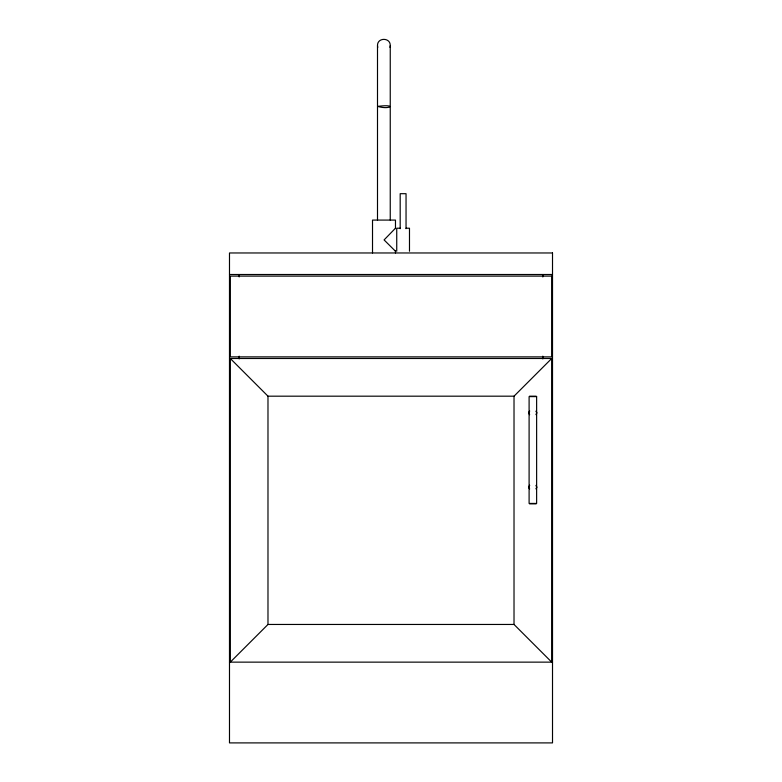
<?xml version="1.0" encoding="UTF-8"?>
<svg xmlns="http://www.w3.org/2000/svg" width="782" height="782" viewBox="0 0 782 782"><rect width="100%" height="100%" fill="white"/><g stroke="black" fill="none" stroke-linecap="round" stroke-linejoin="round"><path stroke-width="1.17" d="M377.501 220.084L377.501 45.737C377.051 37.253 390.697 37.253 390.247 45.737L390.247 220.084M390.032 47.448L390.247 45.737M395.467 228.217L384.089 239.927L395.467 251.237M267.982 624.456L230.289 662.139L230.289 358.488L551.711 358.488L551.711 662.139L514.018 624.456L267.982 624.456L267.982 396.181L230.289 358.488M267.982 396.181L514.018 396.181L551.711 358.488M400.218 228.217L396.738 228.217L396.738 251.237M406.014 228.217L409.485 228.217L409.485 251.237M229.488 274.502L552.512 274.502M529.522 396.181L536.208 396.181M529.522 503.852L536.208 503.852M229.488 662.139L552.512 662.139M377.501 45.737L377.726 47.448M542.825 274.502L542.825 276.945M542.825 356.172L542.825 358.899M514.018 396.181L514.018 624.456M406.044 228.676L406.044 193.692L400.188 193.692L400.188 228.676M395.477 228.608L395.477 220.084L372.515 220.084L372.515 252.967M395.477 250.533L395.477 252.967M239.175 274.502L239.175 276.945M239.175 356.172L239.175 358.899M529.6 410.961L529.101 412.847L529.6 414.734A3.763 3.763 0 0 1 529.6 410.961M536.628 412.847L536.129 414.734A3.763 3.763 0 0 0 536.129 410.961L536.628 412.847M529.6 485.309L529.101 487.186L529.6 489.073A3.763 3.763 0 0 1 529.6 485.309M536.628 487.186L536.129 489.073A3.763 3.763 0 0 0 536.129 485.309L536.628 487.186M377.726 106.391C389.974 110.145 397.364 103.82 377.726 106.391M552.512 252.967L229.488 252.967L229.488 742.9L552.512 742.9L552.512 252.967M551.711 276.114L230.289 276.114L230.289 356.875L551.711 356.875L551.711 276.114M536.628 396.611L529.101 396.611L529.101 503.432L536.628 503.432L536.628 396.611"/></g></svg>
